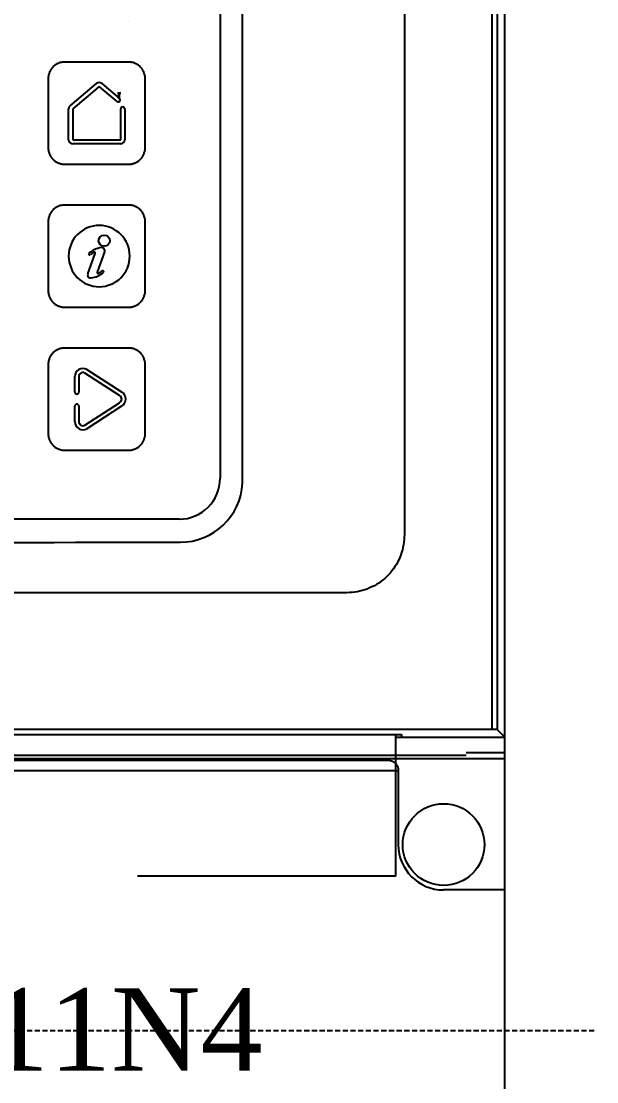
# Model space of a CAD drawing. Extents: x 0 to 171, y 0 to 414.
# Drawn here: x 114.9 to 171, y 202 to 305.2 of the extents above; entities that cross this region are included whole.
import ezdxf

# ---------------------------------------------------------------- set-up
doc = ezdxf.new("R2010")
doc.units = 0
doc.linetypes.add('DASHED', pattern=[0.75, 0.5, -0.25])
doc.layers.add('-15N-THT. THIẾT BỊ ĐÓNG MỞ', color=40, linetype='CONTINUOUS')
doc.styles.add('- 04.0', font='times.ttf', dxfattribs={"height": 4})

# ---------------------------------------------------------------- blocks, each defined once
blk = doc.blocks.new('06 - N - SC VSD ATV630U75~D11N4')
at = {"layer": '-15N-THT. THIẾT BỊ ĐÓNG MỞ'}
for p, q in [((75.3, 29.35), (75.3, 173.33)), ((75.79, 172.75), (75.79, 29.32)), ((76.55, -202.05), (76.55, 171.66)), ((66.76, 168.67), (66.76, 48.3)), ((48.81, 165.22), (48.81, 53.76)), ((50.99, 53.3), (50.99, 165.68)), ((39.91, 98.25), (39.91, 98.25)), ((32.72, 93.97), (32.66, 93.93)), ((32.78, 94.01), (32.72, 93.97)), ((32.84, 94.05), (32.78, 94.01)), ((32.9, 94.09), (32.84, 94.05)), ((32.96, 94.12), (32.9, 94.09)), ((33.03, 94.15), (32.96, 94.12)), ((33.1, 94.17), (33.03, 94.15)), ((33.16, 94.2), (33.1, 94.17)), ((33.23, 94.22), (33.16, 94.2)), ((33.3, 94.24), (33.23, 94.22)), ((33.37, 94.25), (33.3, 94.24)), ((33.44, 94.26), (33.37, 94.25)), ((33.51, 94.27), (33.44, 94.26)), ((33.58, 94.28), (33.51, 94.27)), ((33.65, 94.28), (33.58, 94.28)), ((33.65, 94.28), (33.65, 94.28)), ((39.91, 94.28), (33.65, 94.28)), ((39.91, 94.28), (39.91, 94.28)), ((39.98, 94.28), (39.91, 94.28)), ((40.05, 94.27), (39.98, 94.28)), ((40.13, 94.26), (40.05, 94.27)), ((40.2, 94.25), (40.13, 94.26)), ((40.27, 94.24), (40.2, 94.25)), ((40.34, 94.22), (40.27, 94.24)), ((40.4, 94.2), (40.34, 94.22)), ((40.47, 94.17), (40.4, 94.2)), ((40.54, 94.15), (40.47, 94.17)), ((40.6, 94.12), (40.54, 94.15)), ((40.67, 94.09), (40.6, 94.12)), ((40.73, 94.05), (40.67, 94.09)), ((40.79, 94.01), (40.73, 94.05)), ((40.85, 93.97), (40.79, 94.01)), ((40.9, 93.93), (40.85, 93.97)), ((32.09, 92.97), (32.08, 92.9)), ((32.1, 93.04), (32.09, 92.97)), ((32.12, 93.11), (32.1, 93.04)), ((32.14, 93.18), (32.12, 93.11)), ((32.17, 93.25), (32.14, 93.18)), ((32.19, 93.31), (32.17, 93.25)), ((32.22, 93.38), (32.19, 93.31)), ((32.26, 93.44), (32.22, 93.38)), ((32.29, 93.5), (32.26, 93.44)), ((32.33, 93.56), (32.29, 93.5)), ((32.37, 93.62), (32.33, 93.56)), ((32.41, 93.68), (32.37, 93.62)), ((32.46, 93.73), (32.41, 93.68)), ((32.5, 93.79), (32.46, 93.73)), ((32.55, 93.84), (32.5, 93.79)), ((32.61, 93.88), (32.55, 93.84)), ((32.66, 93.93), (32.61, 93.88)), ((40.96, 93.88), (40.9, 93.93)), ((41.01, 93.84), (40.96, 93.88)), ((41.06, 93.79), (41.01, 93.84)), ((41.11, 93.73), (41.06, 93.79)), ((41.15, 93.68), (41.11, 93.73)), ((41.2, 93.62), (41.15, 93.68)), ((41.24, 93.56), (41.2, 93.62)), ((41.28, 93.5), (41.24, 93.56)), ((41.31, 93.44), (41.28, 93.5)), ((41.34, 93.38), (41.31, 93.44)), ((41.37, 93.31), (41.34, 93.38)), ((41.4, 93.25), (41.37, 93.31)), ((41.42, 93.18), (41.4, 93.25)), ((41.44, 93.11), (41.42, 93.18)), ((41.46, 93.04), (41.44, 93.11)), ((41.48, 92.97), (41.46, 93.04)), ((41.49, 92.9), (41.48, 92.97)), ((32.07, 92.76), (32.06, 92.69)), ((32.06, 92.69), (32.06, 92.69)), ((32.06, 92.69), (32.06, 85.93)), ((32.08, 92.9), (32.07, 92.83)), ((32.07, 92.83), (32.07, 92.76)), ((34.19, 90.03), (36.78, 92.2)), ((37.03, 91.89), (34.45, 89.72)), ((36.78, 92.2), (36.78, 92.2)), ((38.77, 90.44), (37.03, 91.89)), ((37.03, 91.89), (37.03, 91.89)), ((37.29, 92.2), (39.02, 90.74)), ((37.29, 92.2), (37.29, 92.2)), ((41.5, 92.83), (41.49, 92.9)), ((41.5, 92.76), (41.5, 92.83)), ((41.5, 92.69), (41.5, 92.76)), ((41.5, 92.69), (41.5, 92.69)), ((41.5, 85.93), (41.5, 92.69)), ((38.92, 91.34), (38.92, 90.74)), ((38.92, 91.34), (38.92, 91.34)), ((39.02, 90.74), (39.02, 91.34)), ((39.02, 91.34), (39.02, 91.34)), ((34.19, 90.03), (34.19, 90.03)), ((38.77, 90.44), (38.77, 90.44)), ((38.92, 90.74), (38.92, 90.74)), ((39.02, 90.74), (39.02, 90.74)), ((34.05, 86.72), (34.05, 89.72)), ((34.05, 89.72), (34.05, 89.72)), ((34.45, 89.72), (34.45, 86.72)), ((34.45, 89.72), (34.45, 89.72)), ((39.12, 86.72), (39.12, 89.72)), ((39.12, 89.72), (39.12, 89.72)), ((39.51, 89.72), (39.51, 86.72)), ((39.51, 89.72), (39.51, 89.72)), ((32.06, 85.93), (32.06, 85.93)), ((32.06, 85.93), (32.07, 85.85)), ((32.07, 85.85), (32.07, 85.78)), ((32.07, 85.78), (32.08, 85.71)), ((32.08, 85.71), (32.09, 85.64)), ((34.05, 86.72), (34.05, 86.72)), ((34.45, 86.72), (39.12, 86.72)), ((34.45, 86.72), (34.45, 86.72)), ((39.12, 86.32), (34.45, 86.32)), ((34.45, 86.32), (34.45, 86.32)), ((39.12, 86.72), (39.12, 86.72)), ((39.12, 86.32), (39.12, 86.32)), ((39.51, 86.72), (39.51, 86.72)), ((41.48, 85.64), (41.49, 85.71)), ((41.49, 85.71), (41.5, 85.78)), ((41.5, 85.93), (41.5, 85.93)), ((41.5, 85.85), (41.5, 85.93)), ((41.5, 85.78), (41.5, 85.85)), ((32.09, 85.64), (32.1, 85.57)), ((32.1, 85.57), (32.12, 85.5)), ((32.12, 85.5), (32.14, 85.43)), ((32.14, 85.43), (32.17, 85.37)), ((32.17, 85.37), (32.19, 85.3)), ((32.19, 85.3), (32.22, 85.24)), ((32.22, 85.24), (32.26, 85.17)), ((32.26, 85.17), (32.29, 85.11)), ((32.29, 85.11), (32.33, 85.05)), ((32.33, 85.05), (32.37, 84.99)), ((32.37, 84.99), (32.41, 84.93)), ((32.41, 84.93), (32.46, 84.88)), ((32.46, 84.88), (32.51, 84.83)), ((32.51, 84.83), (32.56, 84.78)), ((32.56, 84.78), (32.61, 84.73)), ((32.61, 84.73), (32.66, 84.68)), ((32.66, 84.68), (32.72, 84.64)), ((40.85, 84.64), (40.9, 84.68)), ((40.9, 84.68), (40.96, 84.73)), ((40.96, 84.73), (41.01, 84.78)), ((41.01, 84.78), (41.06, 84.83)), ((41.06, 84.83), (41.11, 84.88)), ((41.11, 84.88), (41.15, 84.93)), ((41.15, 84.93), (41.2, 84.99)), ((41.2, 84.99), (41.24, 85.05)), ((41.24, 85.05), (41.28, 85.11)), ((41.28, 85.11), (41.31, 85.17)), ((41.31, 85.17), (41.34, 85.24)), ((41.34, 85.24), (41.37, 85.3)), ((41.37, 85.3), (41.4, 85.37)), ((41.4, 85.37), (41.42, 85.43)), ((41.42, 85.43), (41.44, 85.5)), ((41.44, 85.5), (41.46, 85.57)), ((41.46, 85.57), (41.48, 85.64)), ((32.72, 84.64), (32.78, 84.6)), ((32.78, 84.6), (32.84, 84.56)), ((32.84, 84.56), (32.9, 84.53)), ((32.9, 84.53), (32.96, 84.5)), ((32.96, 84.5), (33.03, 84.47)), ((33.03, 84.47), (33.1, 84.44)), ((33.1, 84.44), (33.16, 84.42)), ((33.16, 84.42), (33.23, 84.39)), ((33.23, 84.39), (33.3, 84.38)), ((33.3, 84.38), (33.37, 84.36)), ((33.37, 84.36), (33.44, 84.35)), ((33.44, 84.35), (33.51, 84.34)), ((33.51, 84.34), (33.58, 84.34)), ((33.58, 84.34), (33.65, 84.34)), ((33.65, 84.34), (33.65, 84.34)), ((33.65, 84.34), (39.91, 84.34)), ((39.91, 84.34), (39.91, 84.34)), ((39.91, 84.34), (39.98, 84.34)), ((39.98, 84.34), (40.05, 84.34)), ((40.05, 84.34), (40.13, 84.35)), ((40.13, 84.35), (40.2, 84.36)), ((40.2, 84.36), (40.27, 84.38)), ((40.27, 84.38), (40.34, 84.39)), ((40.34, 84.39), (40.4, 84.42)), ((40.4, 84.42), (40.47, 84.44)), ((40.47, 84.44), (40.54, 84.47)), ((40.54, 84.47), (40.6, 84.5)), ((40.6, 84.5), (40.67, 84.53)), ((40.67, 84.53), (40.73, 84.56)), ((40.73, 84.56), (40.79, 84.6)), ((40.79, 84.6), (40.85, 84.64)), ((32.26, 79.52), (32.22, 79.46)), ((32.29, 79.58), (32.26, 79.52)), ((32.33, 79.64), (32.29, 79.58)), ((32.37, 79.7), (32.33, 79.64)), ((32.41, 79.76), (32.37, 79.7)), ((32.46, 79.81), (32.41, 79.76)), ((32.5, 79.87), (32.46, 79.81)), ((32.55, 79.92), (32.5, 79.87)), ((32.61, 79.96), (32.55, 79.92)), ((32.66, 80.01), (32.61, 79.96)), ((32.72, 80.05), (32.66, 80.01)), ((32.78, 80.09), (32.72, 80.05)), ((32.84, 80.13), (32.78, 80.09)), ((32.9, 80.17), (32.84, 80.13)), ((32.96, 80.2), (32.9, 80.17)), ((33.03, 80.23), (32.96, 80.2)), ((33.1, 80.26), (33.03, 80.23)), ((33.16, 80.28), (33.1, 80.26)), ((33.23, 80.3), (33.16, 80.28)), ((33.3, 80.32), (33.23, 80.3)), ((33.37, 80.33), (33.3, 80.32)), ((33.44, 80.34), (33.37, 80.33)), ((33.51, 80.35), (33.44, 80.34)), ((33.58, 80.36), (33.51, 80.35)), ((33.65, 80.36), (33.58, 80.36)), ((33.65, 80.36), (33.65, 80.36)), ((39.91, 80.36), (33.65, 80.36)), ((39.91, 80.36), (39.91, 80.36)), ((39.98, 80.36), (39.91, 80.36)), ((40.05, 80.35), (39.98, 80.36)), ((40.13, 80.34), (40.05, 80.35)), ((40.2, 80.33), (40.13, 80.34)), ((40.27, 80.32), (40.2, 80.33)), ((40.34, 80.3), (40.27, 80.32)), ((40.4, 80.28), (40.34, 80.3)), ((40.47, 80.26), (40.4, 80.28)), ((40.54, 80.23), (40.47, 80.26)), ((40.6, 80.2), (40.54, 80.23)), ((40.67, 80.17), (40.6, 80.2)), ((40.73, 80.13), (40.67, 80.17)), ((40.79, 80.09), (40.73, 80.13)), ((40.85, 80.05), (40.79, 80.09)), ((40.9, 80.01), (40.85, 80.05)), ((40.96, 79.97), (40.9, 80.01)), ((41.01, 79.92), (40.96, 79.97)), ((41.06, 79.87), (41.01, 79.92)), ((41.11, 79.82), (41.06, 79.87)), ((41.15, 79.76), (41.11, 79.82)), ((41.2, 79.7), (41.15, 79.76)), ((41.24, 79.65), (41.2, 79.7)), ((41.28, 79.58), (41.24, 79.65)), ((41.31, 79.52), (41.28, 79.58)), ((41.34, 79.46), (41.31, 79.52)), ((32.07, 78.84), (32.06, 78.77)), ((32.06, 78.77), (32.06, 78.77)), ((32.06, 78.77), (32.06, 72.01)), ((32.08, 78.98), (32.07, 78.91)), ((32.07, 78.91), (32.07, 78.84)), ((32.09, 79.05), (32.08, 78.98)), ((32.1, 79.12), (32.09, 79.05)), ((32.12, 79.19), (32.1, 79.12)), ((32.14, 79.26), (32.12, 79.19)), ((32.17, 79.33), (32.14, 79.26)), ((32.19, 79.39), (32.17, 79.33)), ((32.22, 79.46), (32.19, 79.39)), ((41.37, 79.39), (41.34, 79.46)), ((41.4, 79.33), (41.37, 79.39)), ((41.42, 79.26), (41.4, 79.33)), ((41.44, 79.19), (41.42, 79.26)), ((41.46, 79.12), (41.44, 79.19)), ((41.48, 79.05), (41.46, 79.12)), ((41.49, 78.98), (41.48, 79.05)), ((41.5, 78.91), (41.49, 78.98)), ((41.5, 78.84), (41.5, 78.91)), ((41.5, 78.77), (41.5, 78.84)), ((41.5, 78.77), (41.5, 78.77)), ((41.5, 72.01), (41.5, 78.77)), ((36.97, 76.89), (36.97, 76.89)), ((38.07, 76.89), (38.07, 76.89)), ((34.05, 75.39), (34.05, 75.39)), ((35.92, 73.66), (36.64, 75.64)), ((36, 75.61), (36, 75.61)), ((36.04, 75.68), (36.04, 75.68)), ((36.16, 75.53), (36.16, 75.53)), ((36.5, 75.76), (36.5, 75.76)), ((36.64, 75.64), (36.64, 75.64)), ((36.65, 75.68), (36.65, 75.68)), ((37.55, 75.82), (36.83, 73.83)), ((37.23, 76.22), (37.23, 76.22)), ((37.55, 75.82), (37.55, 75.82)), ((37.57, 75.92), (37.57, 75.92)), ((39.51, 75.39), (39.51, 75.39)), ((35.9, 73.56), (35.9, 73.56)), ((35.92, 73.66), (35.92, 73.66)), ((36.82, 73.8), (36.82, 73.8)), ((36.83, 73.83), (36.83, 73.83)), ((36.97, 73.71), (36.97, 73.71)), ((37.31, 73.95), (37.31, 73.95)), ((37.44, 73.8), (37.44, 73.8)), ((37.47, 73.87), (37.47, 73.87)), ((36.24, 73.26), (36.24, 73.26)), ((32.06, 72.01), (32.06, 72.01)), ((32.06, 72.01), (32.07, 71.94)), ((32.07, 71.94), (32.07, 71.86)), ((32.07, 71.86), (32.08, 71.79)), ((32.08, 71.79), (32.09, 71.72)), ((32.09, 71.72), (32.1, 71.65)), ((32.1, 71.65), (32.12, 71.58)), ((32.12, 71.58), (32.14, 71.52)), ((32.14, 71.52), (32.17, 71.45)), ((32.17, 71.45), (32.19, 71.38)), ((32.19, 71.38), (32.22, 71.32)), ((32.22, 71.32), (32.26, 71.25)), ((32.26, 71.25), (32.29, 71.19)), ((41.28, 71.19), (41.31, 71.25)), ((41.31, 71.25), (41.34, 71.32)), ((41.34, 71.32), (41.37, 71.38)), ((41.37, 71.38), (41.4, 71.45)), ((41.4, 71.45), (41.42, 71.52)), ((41.42, 71.52), (41.44, 71.58)), ((41.44, 71.58), (41.46, 71.65)), ((41.46, 71.65), (41.48, 71.72)), ((41.48, 71.72), (41.49, 71.79)), ((41.49, 71.79), (41.5, 71.86)), ((41.5, 72.01), (41.5, 72.01)), ((41.5, 71.94), (41.5, 72.01)), ((41.5, 71.86), (41.5, 71.94)), ((32.29, 71.19), (32.33, 71.13)), ((32.33, 71.13), (32.37, 71.07)), ((32.37, 71.07), (32.41, 71.01)), ((32.41, 71.01), (32.46, 70.96)), ((32.46, 70.96), (32.51, 70.91)), ((32.51, 70.91), (32.56, 70.86)), ((32.56, 70.86), (32.61, 70.81)), ((32.61, 70.81), (32.66, 70.76)), ((32.66, 70.76), (32.72, 70.72)), ((32.72, 70.72), (32.78, 70.68)), ((32.78, 70.68), (32.84, 70.64)), ((32.84, 70.64), (32.9, 70.61)), ((32.9, 70.61), (32.96, 70.58)), ((32.96, 70.58), (33.03, 70.55)), ((33.03, 70.55), (33.1, 70.52)), ((33.1, 70.52), (33.16, 70.5)), ((33.16, 70.5), (33.23, 70.48)), ((33.23, 70.48), (33.3, 70.46)), ((33.3, 70.46), (33.37, 70.44)), ((33.37, 70.44), (33.44, 70.43)), ((33.44, 70.43), (33.51, 70.42)), ((33.51, 70.42), (33.58, 70.42)), ((33.58, 70.42), (33.65, 70.42)), ((33.65, 70.42), (33.65, 70.42)), ((33.65, 70.42), (39.91, 70.42)), ((39.91, 70.42), (39.91, 70.42)), ((39.91, 70.42), (39.98, 70.42)), ((39.98, 70.42), (40.05, 70.42)), ((40.05, 70.42), (40.13, 70.43)), ((40.13, 70.43), (40.2, 70.44)), ((40.2, 70.44), (40.27, 70.46)), ((40.27, 70.46), (40.34, 70.48)), ((40.34, 70.48), (40.4, 70.5)), ((40.4, 70.5), (40.47, 70.52)), ((40.47, 70.52), (40.54, 70.55)), ((40.54, 70.55), (40.6, 70.58)), ((40.6, 70.58), (40.67, 70.61)), ((40.67, 70.61), (40.73, 70.64)), ((40.73, 70.64), (40.79, 70.68)), ((40.79, 70.68), (40.85, 70.72)), ((40.85, 70.72), (40.9, 70.76)), ((40.9, 70.76), (40.96, 70.81)), ((40.96, 70.81), (41.01, 70.86)), ((41.01, 70.86), (41.06, 70.91)), ((41.06, 70.91), (41.11, 70.96)), ((41.11, 70.96), (41.15, 71.02)), ((41.15, 71.02), (41.2, 71.07)), ((41.2, 71.07), (41.24, 71.13)), ((41.24, 71.13), (41.28, 71.19)), ((32.66, 66.09), (32.61, 66.05)), ((32.72, 66.13), (32.66, 66.09)), ((32.78, 66.17), (32.72, 66.13)), ((32.84, 66.21), (32.78, 66.17)), ((32.9, 66.25), (32.84, 66.21)), ((32.96, 66.28), (32.9, 66.25)), ((33.03, 66.31), (32.96, 66.28)), ((33.1, 66.34), (33.03, 66.31)), ((33.16, 66.36), (33.1, 66.34)), ((33.23, 66.38), (33.16, 66.36)), ((33.3, 66.4), (33.23, 66.38)), ((33.37, 66.41), (33.3, 66.4)), ((33.44, 66.42), (33.37, 66.41)), ((33.51, 66.43), (33.44, 66.42)), ((33.58, 66.44), (33.51, 66.43)), ((33.65, 66.44), (33.58, 66.44)), ((33.65, 66.44), (33.65, 66.44)), ((39.91, 66.44), (33.65, 66.44)), ((39.91, 66.44), (39.91, 66.44)), ((39.98, 66.44), (39.91, 66.44)), ((40.05, 66.43), (39.98, 66.44)), ((40.13, 66.42), (40.05, 66.43)), ((40.2, 66.41), (40.13, 66.42)), ((40.27, 66.4), (40.2, 66.41)), ((40.34, 66.38), (40.27, 66.4)), ((40.4, 66.36), (40.34, 66.38)), ((40.47, 66.34), (40.4, 66.36)), ((40.54, 66.31), (40.47, 66.34)), ((40.6, 66.28), (40.54, 66.31)), ((40.67, 66.25), (40.6, 66.28)), ((40.73, 66.21), (40.67, 66.25)), ((40.79, 66.17), (40.73, 66.21)), ((40.85, 66.13), (40.79, 66.17)), ((40.9, 66.09), (40.85, 66.13)), ((40.96, 66.05), (40.9, 66.09)), ((32.08, 65.06), (32.07, 64.99)), ((32.09, 65.13), (32.08, 65.06)), ((32.1, 65.2), (32.09, 65.13)), ((32.12, 65.27), (32.1, 65.2)), ((32.14, 65.34), (32.12, 65.27)), ((32.17, 65.41), (32.14, 65.34)), ((32.19, 65.47), (32.17, 65.41)), ((32.22, 65.54), (32.19, 65.47)), ((32.26, 65.6), (32.22, 65.54)), ((32.29, 65.67), (32.26, 65.6)), ((32.33, 65.73), (32.29, 65.67)), ((32.37, 65.78), (32.33, 65.73)), ((32.41, 65.84), (32.37, 65.78)), ((32.46, 65.9), (32.41, 65.84)), ((32.5, 65.95), (32.46, 65.9)), ((32.55, 66), (32.5, 65.95)), ((32.61, 66.05), (32.55, 66)), ((41.01, 66), (40.96, 66.05)), ((41.06, 65.95), (41.01, 66)), ((41.11, 65.9), (41.06, 65.95)), ((41.15, 65.84), (41.11, 65.9)), ((41.2, 65.78), (41.15, 65.84)), ((41.24, 65.73), (41.2, 65.78)), ((41.28, 65.67), (41.24, 65.73)), ((41.31, 65.6), (41.28, 65.67)), ((41.34, 65.54), (41.31, 65.6)), ((41.37, 65.47), (41.34, 65.54)), ((41.4, 65.41), (41.37, 65.47)), ((41.42, 65.34), (41.4, 65.41)), ((41.44, 65.27), (41.42, 65.34)), ((41.46, 65.2), (41.44, 65.27)), ((41.48, 65.13), (41.46, 65.2)), ((41.49, 65.06), (41.48, 65.13)), ((41.5, 64.99), (41.49, 65.06)), ((32.07, 64.92), (32.06, 64.85)), ((32.06, 64.85), (32.06, 64.85)), ((32.06, 64.85), (32.06, 58.09)), ((32.07, 64.99), (32.07, 64.92)), ((35.83, 64.35), (39.21, 62.16)), ((35.83, 64.35), (35.83, 64.35)), ((41.5, 64.92), (41.5, 64.99)), ((41.5, 64.85), (41.5, 64.92)), ((41.5, 64.85), (41.5, 64.85)), ((41.5, 58.09), (41.5, 64.85)), ((34.65, 62.16), (34.65, 63.66)), ((34.65, 63.66), (34.65, 63.66)), ((35.05, 63.66), (35.05, 62.16)), ((35.05, 63.66), (35.05, 63.66)), ((39.01, 61.81), (35.64, 64)), ((35.64, 64), (35.64, 64)), ((34.65, 62.16), (34.65, 62.16)), ((35.05, 62.16), (35.05, 62.16)), ((39.21, 62.16), (39.21, 62.16)), ((35.64, 58.93), (39.01, 61.12)), ((39.01, 61.81), (39.01, 61.81)), ((39.01, 61.12), (39.01, 61.12)), ((39.22, 61.47), (39.22, 61.47)), ((39.61, 61.47), (39.61, 61.47)), ((34.65, 59.28), (34.65, 60.78)), ((34.65, 60.78), (34.65, 60.78)), ((35.05, 60.78), (35.05, 59.28)), ((35.05, 60.78), (35.05, 60.78)), ((39.21, 60.78), (35.83, 58.59)), ((39.21, 60.78), (39.21, 60.78)), ((34.65, 59.28), (34.65, 59.28)), ((35.05, 59.28), (35.05, 59.28)), ((35.64, 58.93), (35.64, 58.93)), ((32.06, 58.09), (32.06, 58.09)), ((32.06, 58.09), (32.07, 58.02)), ((32.07, 58.02), (32.07, 57.95)), ((32.07, 57.95), (32.08, 57.87)), ((32.08, 57.87), (32.09, 57.8)), ((35.83, 58.59), (35.83, 58.59)), ((41.48, 57.8), (41.49, 57.87)), ((41.49, 57.87), (41.5, 57.95)), ((41.5, 58.09), (41.5, 58.09)), ((41.5, 58.02), (41.5, 58.09)), ((41.5, 57.95), (41.5, 58.02)), ((32.09, 57.8), (32.1, 57.73)), ((32.1, 57.73), (32.12, 57.66)), ((32.12, 57.66), (32.14, 57.6)), ((32.14, 57.6), (32.17, 57.53)), ((32.17, 57.53), (32.19, 57.46)), ((32.19, 57.46), (32.22, 57.4)), ((32.22, 57.4), (32.26, 57.33)), ((32.26, 57.33), (32.29, 57.27)), ((32.29, 57.27), (32.33, 57.21)), ((32.33, 57.21), (32.37, 57.15)), ((32.37, 57.15), (32.41, 57.1)), ((32.41, 57.1), (32.46, 57.04)), ((32.46, 57.04), (32.51, 56.99)), ((32.51, 56.99), (32.56, 56.94)), ((32.56, 56.94), (32.61, 56.89)), ((32.61, 56.89), (32.66, 56.85)), ((32.66, 56.85), (32.72, 56.8)), ((32.72, 56.8), (32.78, 56.76)), ((40.79, 56.76), (40.85, 56.8)), ((40.85, 56.8), (40.9, 56.85)), ((40.9, 56.85), (40.96, 56.89)), ((40.96, 56.89), (41.01, 56.94)), ((41.01, 56.94), (41.06, 56.99)), ((41.06, 56.99), (41.11, 57.04)), ((41.11, 57.04), (41.15, 57.1)), ((41.15, 57.1), (41.2, 57.15)), ((41.2, 57.15), (41.24, 57.21)), ((41.24, 57.21), (41.28, 57.27)), ((41.28, 57.27), (41.31, 57.33)), ((41.31, 57.33), (41.34, 57.4)), ((41.34, 57.4), (41.37, 57.46)), ((41.37, 57.46), (41.4, 57.53)), ((41.4, 57.53), (41.42, 57.6)), ((41.42, 57.6), (41.44, 57.66)), ((41.44, 57.66), (41.46, 57.73)), ((41.46, 57.73), (41.48, 57.8)), ((32.78, 56.76), (32.84, 56.72)), ((32.84, 56.72), (32.9, 56.69)), ((32.9, 56.69), (32.96, 56.66)), ((32.96, 56.66), (33.03, 56.63)), ((33.03, 56.63), (33.1, 56.6)), ((33.1, 56.6), (33.16, 56.58)), ((33.16, 56.58), (33.23, 56.56)), ((33.23, 56.56), (33.3, 56.54)), ((33.3, 56.54), (33.37, 56.52)), ((33.37, 56.52), (33.44, 56.51)), ((33.44, 56.51), (33.51, 56.5)), ((33.51, 56.5), (33.58, 56.5)), ((33.58, 56.5), (33.65, 56.5)), ((33.65, 56.5), (33.65, 56.5)), ((33.65, 56.5), (39.91, 56.5)), ((39.91, 56.5), (39.91, 56.5)), ((39.91, 56.5), (39.98, 56.5)), ((39.98, 56.5), (40.05, 56.5)), ((40.05, 56.5), (40.13, 56.51)), ((40.13, 56.51), (40.2, 56.52)), ((40.2, 56.52), (40.27, 56.54)), ((40.27, 56.54), (40.34, 56.56)), ((40.34, 56.56), (40.4, 56.58)), ((40.4, 56.58), (40.47, 56.6)), ((40.47, 56.6), (40.54, 56.63)), ((40.54, 56.63), (40.6, 56.66)), ((40.6, 56.66), (40.67, 56.69)), ((40.67, 56.69), (40.73, 56.72)), ((40.73, 56.72), (40.79, 56.76)), ((48.81, 53.76), (48.81, 53.76)), ((50.99, 53.3), (50.99, 53.3)), ((44.83, 49.79), (-20.48, 49.79)), ((44.83, 49.79), (44.83, 49.79)), ((44.93, 47.53), (44.93, 47.53)), ((66.71, 47.53), (66.67, 47.28)), ((66.74, 47.79), (66.71, 47.53)), ((66.75, 48.04), (66.74, 47.79)), ((66.76, 48.3), (66.75, 48.04)), ((66.76, 48.3), (66.76, 48.3)), ((66.49, 46.54), (66.41, 46.3)), ((66.56, 46.78), (66.49, 46.54)), ((66.62, 47.03), (66.56, 46.78)), ((66.67, 47.28), (66.62, 47.03)), ((66.1, 45.6), (65.98, 45.38)), ((66.21, 45.83), (66.1, 45.6)), ((66.32, 46.06), (66.21, 45.83)), ((66.41, 46.3), (66.32, 46.06)), ((65.39, 44.56), (65.22, 44.37)), ((65.55, 44.75), (65.39, 44.56)), ((65.7, 44.96), (65.55, 44.75)), ((65.84, 45.17), (65.7, 44.96)), ((65.98, 45.38), (65.84, 45.17)), ((64.04, 43.42), (63.83, 43.3)), ((64.26, 43.56), (64.04, 43.42)), ((64.46, 43.7), (64.26, 43.56)), ((64.66, 43.86), (64.46, 43.7)), ((64.86, 44.02), (64.66, 43.86)), ((65.04, 44.19), (64.86, 44.02)), ((65.22, 44.37), (65.04, 44.19)), ((61.16, 42.62), (-36.81, 42.62)), ((61.41, 42.63), (61.16, 42.62)), ((61.16, 42.62), (61.16, 42.62)), ((61.67, 42.64), (61.41, 42.63)), ((61.92, 42.67), (61.67, 42.64)), ((62.17, 42.71), (61.92, 42.67)), ((62.41, 42.76), (62.17, 42.71)), ((62.66, 42.82), (62.41, 42.76)), ((62.9, 42.9), (62.66, 42.82)), ((63.14, 42.98), (62.9, 42.9)), ((63.37, 43.08), (63.14, 42.98)), ((63.6, 43.18), (63.37, 43.08)), ((63.83, 43.3), (63.6, 43.18)), ((-48.12, 29.35), (75.3, 29.35)), ((75.3, 29.35), (75.34, 29.35)), ((75.34, 29.35), (75.37, 29.35)), ((75.37, 29.35), (75.41, 29.35)), ((75.41, 29.35), (75.45, 29.35)), ((75.45, 29.35), (75.49, 29.35)), ((75.49, 29.35), (75.52, 29.34)), ((75.52, 29.34), (75.56, 29.34)), ((75.56, 29.34), (75.59, 29.34)), ((75.59, 29.34), (75.62, 29.34)), ((75.62, 29.34), (75.65, 29.34)), ((75.65, 29.34), (75.68, 29.34)), ((75.68, 29.34), (75.7, 29.34)), ((75.7, 29.34), (75.72, 29.33)), ((75.72, 29.33), (75.74, 29.33)), ((75.74, 29.33), (75.76, 29.33)), ((75.76, 29.33), (75.77, 29.33)), ((75.77, 29.33), (75.78, 29.33)), ((75.78, 29.33), (75.79, 29.32)), ((75.79, 29.32), (76.55, 28.57)), ((75.79, 29.32), (75.79, 29.32)), ((-43.19, 28.81), (66.47, 28.81)), ((65.91, 15.02), (65.91, 28.81)), ((65.91, 28.81), (65.91, 28.81)), ((65.91, 28.54), (65.91, 28.54)), ((76.55, 28.54), (65.91, 28.54)), ((66.47, 28.81), (66.47, 28.54)), ((66.47, 28.81), (66.47, 28.81)), ((66.47, 28.54), (66.47, 28.54)), ((72.57, 28.54), (72.57, 28.54)), ((72.79, 27.05), (76.55, 27.05)), ((76.55, 26.45), (-76.55, 26.45)), ((-72.79, 26.81), (72.79, 26.81)), ((-65.17, 26.32), (65.17, 26.32)), ((65.17, 26.32), (65.17, 26.32)), ((65.17, 26.32), (65.21, 26.32)), ((65.21, 26.32), (65.24, 26.31)), ((65.24, 26.31), (65.27, 26.31)), ((65.27, 26.31), (65.3, 26.31)), ((65.3, 26.31), (65.33, 26.3)), ((65.33, 26.3), (65.36, 26.3)), ((65.36, 26.3), (65.39, 26.29)), ((65.39, 26.29), (65.42, 26.29)), ((65.42, 26.29), (65.45, 26.28)), ((65.45, 26.28), (65.48, 26.27)), ((65.48, 26.27), (65.5, 26.26)), ((65.5, 26.26), (65.53, 26.25)), ((65.53, 26.25), (65.56, 26.24)), ((65.56, 26.24), (65.59, 26.22)), ((65.59, 26.22), (65.61, 26.21)), ((65.61, 26.21), (65.64, 26.2)), ((65.64, 26.2), (65.67, 26.18)), ((65.67, 26.18), (65.7, 26.17)), ((65.7, 26.17), (65.72, 26.15)), ((65.72, 26.15), (65.75, 26.13)), ((65.75, 26.13), (65.77, 26.11)), ((65.77, 26.11), (65.8, 26.09)), ((65.8, 26.09), (65.82, 26.07)), ((65.82, 26.07), (65.85, 26.05)), ((65.85, 26.05), (65.87, 26.03)), ((65.87, 26.03), (65.89, 26.01)), ((65.89, 26.01), (65.92, 25.98)), ((65.92, 25.98), (65.94, 25.96)), ((65.94, 25.96), (65.96, 25.93)), ((65.96, 25.93), (65.98, 25.9)), ((65.98, 25.9), (66, 25.87)), ((66, 25.87), (66.02, 25.84)), ((66.02, 25.84), (66.03, 25.81)), ((66.03, 25.81), (66.05, 25.78)), ((-66.17, 25.32), (66.17, 25.32)), ((66.05, 25.78), (66.07, 25.75)), ((66.07, 25.75), (66.08, 25.72)), ((66.08, 25.72), (66.1, 25.69)), ((66.1, 25.69), (66.11, 25.65)), ((66.11, 25.65), (66.12, 25.62)), ((66.12, 25.62), (66.13, 25.58)), ((66.13, 25.58), (66.14, 25.55)), ((66.14, 25.55), (66.15, 25.51)), ((66.15, 25.51), (66.15, 25.47)), ((66.15, 25.47), (66.16, 25.44)), ((66.16, 25.44), (66.16, 25.4)), ((66.16, 25.4), (66.16, 25.36)), ((66.16, 25.36), (66.17, 25.32)), ((66.17, 25.32), (66.17, 25.32)), ((66.17, 18.1), (66.17, 25.32)), ((66.17, 18.1), (66.17, 18.1)), ((66.61, 18.1), (66.61, 18.1)), ((74.56, 18.1), (74.56, 18.1)), ((65.91, 15.02), (40.76, 15.02)), ((65.91, 15.02), (65.91, 15.02)), ((70.58, 13.68), (70.58, 13.68)), ((76.55, 13.68), (70.58, 13.68)), ((74.82, 13.68), (74.82, 13.68)), ((76.55, 13.68), (76.55, 13.68))]:
    blk.add_line(p, q, dxfattribs=at)
at = {"layer": '-15N-THT. THIẾT BỊ ĐÓNG MỞ', "color": 6, "linetype": 'DASHED'}
blk.add_line((-85.5, 0), (85.5, 0), dxfattribs=at)
at = {"layer": '-15N-THT. THIẾT BỊ ĐÓNG MỞ'}
for centre, radius in [((37.52, 76.89), 0.547), ((70.58, 18.1), 3.98)]:
    blk.add_circle(centre, radius, dxfattribs=at)
for centre, radius, start, end in [((37.03, 91.89), 0.398, 50.0135, 129.9865), ((38.97, 91.25), 0.106, 119.7065, 60.2934), ((34.45, 89.72), 0.403, 130.329, 179.6709), ((38.89, 90.57), 0.178, 226.7314, 80.7895), ((39.32, 89.72), 0.199, 0.0037, 179.9963), ((34.45, 86.72), 0.398, 180.0238, 269.9762), ((39.12, 86.72), 0.398, 270.0238, 359.9762), ((37.03, 75.39), 2.98, 180, 179.9999), ((36.1, 75.61), 0.101, 130.1079, 179.6667), ((36.1, 75.61), 0.0995, 180.1311, 309.6432), ((37.58, 73.82), 2.42, 98.4429, 129.6912), ((37.58, 73.83), 2.21, 119.221, 129.7712), ((36.55, 75.68), 0.0995, 0.0888, 119.1287), ((36.55, 75.68), 0.0996, 340.0216, 359.9783), ((37.27, 75.92), 0.298, 0.0363, 98.3235), ((37.27, 75.92), 0.299, 340.0216, 359.9783), ((36.2, 73.56), 0.299, 160.0216, 179.9782), ((36.2, 73.56), 0.298, 180.0334, 276.6502), ((35.97, 75.48), 2.23, 276.7946, 311.1886), ((36.92, 73.8), 0.0996, 160.0216, 179.9782), ((36.92, 73.8), 0.0995, 180.0899, 299.4235), ((35.98, 75.46), 2.02, 299.5177, 311.2952), ((37.37, 73.87), 0.0995, 0.1379, 131.1614), ((37.37, 73.88), 0.101, 311.604, 359.6954), ((35.44, 63.66), 0.795, 60.5712, 180.0013), ((35.44, 63.66), 0.398, 60.5712, 180.0013), ((34.85, 62.16), 0.199, 180.0037, 359.9963), ((38.82, 61.47), 0.795, 0.0035, 60.5691), ((34.85, 60.78), 0.199, 0.0037, 179.9963), ((38.82, 61.47), 0.398, 0.0034, 60.5691), ((38.82, 61.47), 0.398, 299.4309, 359.9966), ((38.82, 61.47), 0.795, 299.4309, 359.9965), ((35.44, 59.28), 0.795, 179.9987, 299.4288), ((35.44, 59.28), 0.398, 179.9987, 299.4288), ((44.83, 53.76), 3.98, 270, 0), ((44.92, 53.61), 6.08, 270.1095, 357.0618), ((12.18, 16862.94), 16815.43, 269.888415, 270.111622), ((70.58, 18.1), 4.42, 180, 270)]:
    blk.add_arc(centre, radius, start, end, dxfattribs=at)
at = {"layer": '-15N-THT. THIẾT BỊ ĐÓNG MỞ', "color": 3, "insert": (0, 0), "char_height": 8, "width": 47.4864, "attachment_point": 5, "style": '- 04.0'}
blk.add_mtext('ATV630U75~D11N4', dxfattribs=at)

msp = doc.modelspace()

# ---------------------------------------------------------------- block references
msp.add_blockref('06 - N - SC VSD ATV630U75~D11N4', (85.5, 206.95))

doc.saveas('drawing.dxf')
